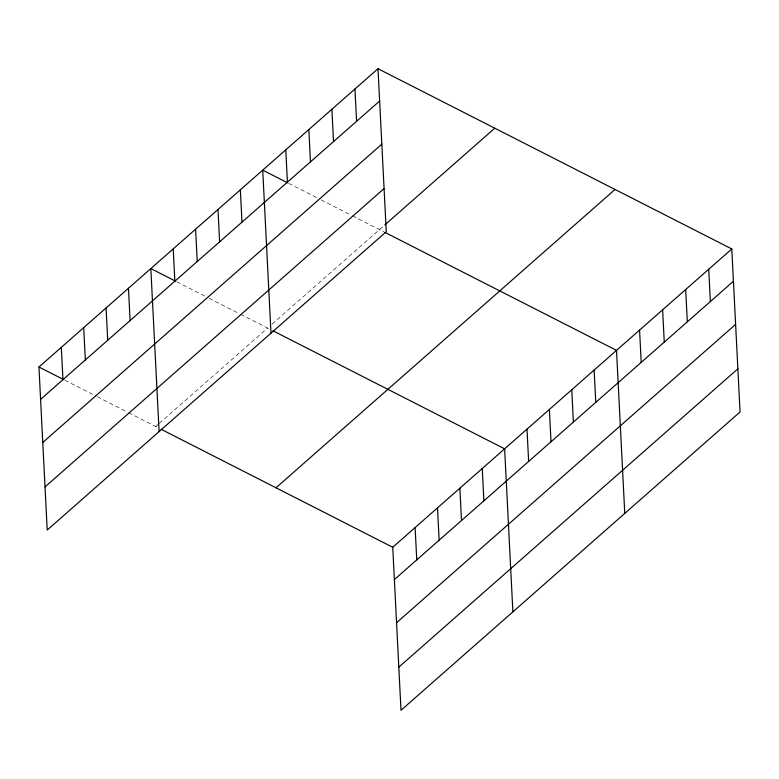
<?xml version="1.0" encoding="UTF-8"?>
<svg xmlns="http://www.w3.org/2000/svg" width="779" height="779" viewBox="0 0 779 779"><rect width="100%" height="100%" fill="white"/><g stroke="black" fill="none" stroke-linecap="round" stroke-linejoin="round"><path stroke-width="0.58" stroke-dasharray="3.9 2.92" d="M155.703 426.502L158.38 424.136M159.276 423.357L267.587 328.056M272.066 324.122L383.911 225.715M288.668 183.347L317.861 198.217M321.104 199.872L350.287 214.741M352.449 215.841L383.774 231.801M176.784 281.794L208.129 297.763M209.21 298.318L238.403 313.187M240.565 314.288L269.738 329.157M64.891 380.24L96.245 396.209M97.326 396.764L126.51 411.633M128.671 412.734L157.845 427.593"/><path stroke-width="1.17" d="M378 68.708L386.267 231.733L47.207 530.051L38.95 367.026L378 68.708L731.793 248.949L740.05 411.974L401 710.292L392.733 547.267L731.793 248.949M40.586 399.335L379.646 101.017M42.777 442.472L381.827 144.154M45.026 486.914L384.076 188.596M384.797 224.936L494.753 128.184M275.99 487.79L615.04 189.472M394.378 579.576L733.429 281.258M396.56 622.713L735.61 324.395M398.809 667.155L737.869 368.837M287.587 182.802L262.727 170.134L270.985 333.159M384.845 232.346L616.51 350.375L624.768 513.41M175.703 281.248L150.834 268.58L159.101 431.605M272.962 330.793L504.626 448.821L512.884 611.856M38.95 367.026L63.81 379.685M161.068 429.239L392.733 547.267M708.734 269.232L710.37 301.541M685.676 289.525L687.321 321.834M662.627 309.808L664.263 342.117M639.569 330.092L641.205 362.401M594.134 370.064L595.769 402.373M571.757 389.753L573.393 422.062M549.38 409.442L551.016 441.751M527.003 429.132L528.639 461.441M482.25 468.51L483.886 500.819M459.873 488.199L461.509 520.508M437.496 507.889L439.132 540.198M415.119 527.578L416.755 559.887M354.951 88.991L356.587 121.3M331.893 109.274L333.529 141.583M308.835 129.557L310.47 161.866M285.786 149.85L287.422 182.159M240.351 189.823L241.987 222.132M217.974 209.512L219.61 241.821M195.597 229.201L197.233 261.51M173.211 248.891L174.856 281.2M128.457 288.269L130.093 320.578M106.08 307.958L107.716 340.267M83.704 327.647L85.339 359.956M61.327 347.337L62.963 379.646"/></g></svg>
